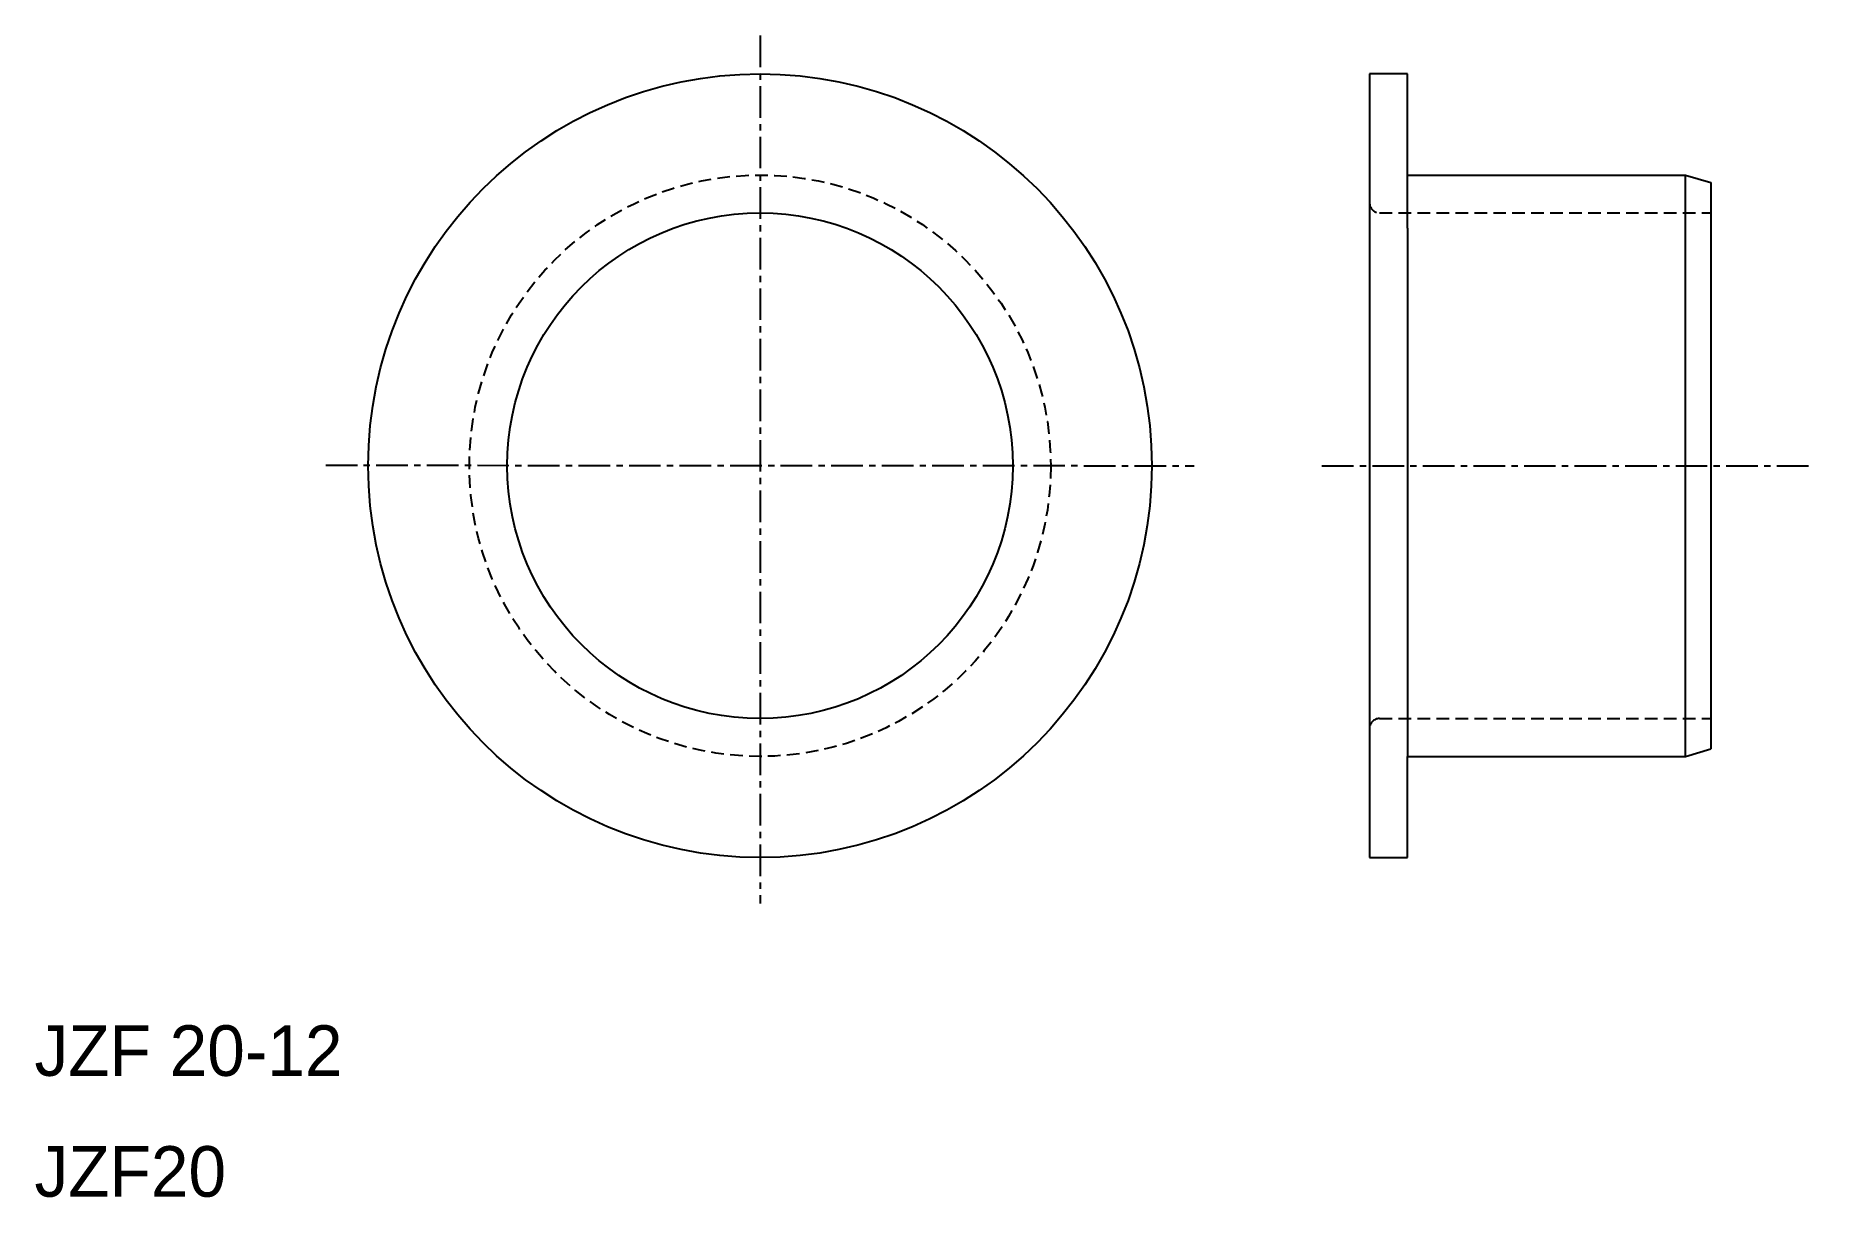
# Model space of a CAD drawing. Extents: x 10 to 80.4, y 10 to 55.9.
import ezdxf

# ---------------------------------------------------------------- set-up
doc = ezdxf.new("R2010")
doc.units = 0
doc.linetypes.add('CENTER', pattern=[2, 1.25, -0.25, 0.25, -0.25])
doc.linetypes.add('DASHED', pattern=[0.75, 0.5, -0.25])
doc.layers.get('0').update_dxf_attribs({"linetype": 'CONTINUOUS'})
doc.layers.add('CENTER', color=1, linetype='CENTER')

msp = doc.modelspace()

# ---------------------------------------------------------------- linework, layer by layer
at = {"color": 7, "linetype": 'CONTINUOUS'}
for p, q in [((62.823, 54.415), (62.823, 23.415)), ((64.323, 54.415), (62.823, 54.415)), ((64.323, 50.415), (64.323, 54.415)), ((64.323, 50.415), (75.323, 50.415)), ((64.323, 48.315), (64.323, 50.415)), ((75.323, 27.415), (75.323, 50.415)), ((75.323, 50.415), (76.323, 50.115)), ((76.323, 50.115), (76.323, 27.715)), ((64.323, 48.315), (64.323, 27.415)), ((64.323, 28.515), (64.323, 27.915)), ((75.323, 27.415), (76.323, 27.715)), ((64.323, 23.415), (64.323, 27.415)), ((64.323, 27.415), (75.323, 27.415)), ((62.823, 23.415), (64.323, 23.415))]:
    msp.add_line(p, q, dxfattribs=at)
at = {"color": 3, "linetype": 'DASHED'}
for p, q in [((63.223, 48.915), (76.323, 48.915)), ((63.223, 28.915), (76.323, 28.915))]:
    msp.add_line(p, q, dxfattribs=at)
at = {"color": 7, "linetype": 'CONTINUOUS'}
for radius in [15.5, 10]:
    msp.add_circle((38.708, 38.915), radius, dxfattribs=at)
at = {"color": 3, "linetype": 'DASHED'}
msp.add_circle((38.708, 38.915), 11.5, dxfattribs=at)
for centre, start, end in [((63.223, 49.315), 180, 270), ((63.223, 28.515), 90, 180)]:
    msp.add_arc(centre, 0.4, start, end, dxfattribs=at)
at = {"layer": 'CENTER', "color": 1, "linetype": 'CENTER'}
for p, q in [((38.708, 55.931), (38.708, 21.598)), ((21.524, 38.934), (55.884, 38.915)), ((60.938, 38.915), (80.389, 38.915))]:
    msp.add_line(p, q, dxfattribs=at)

# ---------------------------------------------------------------- texts
at = {"color": 7, "linetype": 'CONTINUOUS'}
for s, p in [('JZF 20-12', (10, 14.78)), ('JZF20', (10, 10))]:
    msp.add_text(s, height=2, dxfattribs=at).set_placement(p)

doc.saveas('drawing.dxf')
